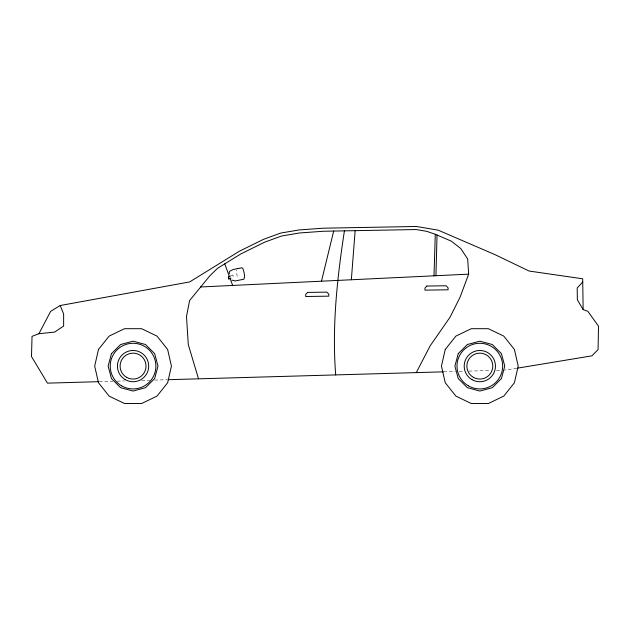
<?xml version="1.0" encoding="UTF-8"?>
<svg xmlns="http://www.w3.org/2000/svg" width="630" height="630" viewBox="0 0 630 630"><rect width="100%" height="100%" fill="white"/><g stroke="black" fill="none" stroke-linecap="round" stroke-linejoin="round"><path stroke-width="0.47" stroke-dasharray="3.15 2.36" d="M231.368 275.656L232.895 274.971L233.289 277.058L231.722 277.736M516.797 368.282L504.339 370.093M99.217 381.662L112.841 381.276M117.219 381.15L124.527 380.945M141.781 380.449L149.838 380.221M154.704 380.079L167.367 379.717M443.74 371.826L455.474 371.495M459.136 371.385L464.271 371.243M468.964 371.109L490.668 370.487M496.472 370.322L500.44 370.212M237.171 276.365L236.329 269.947"/><path stroke-width="0.94" d="M435.936 275.719L437.039 235.022M434.015 275.806L435.267 234.266L426.683 231.328L416.084 229.541L323.442 231.249L299.423 232.982L281.468 236.037L264.624 242.188L240.778 253.961L217.531 268.317L209.688 275.956L189.606 300.557L186.496 316.551L188.275 344.547L198.505 378.827M351.343 279.767L355.139 230.714M344.421 230.879L344.011 233.517C336.916 280.303 331.963 327.584 335.703 374.913M321.481 281.193L333.703 231.037M435.267 234.266L451.34 241.156L460.782 248.551L467.673 259.009L468.665 274.152L460.05 297.21L450.088 317.126L430.164 345.815L416.272 372.613M98.548 381.685L47.455 383.142L31.5 356.556L32.035 336.357L38.95 333.695L50.644 311.362L60.22 305.518L189.685 281.925L239.298 251.283L263.419 239.376L280.681 233.068L299.061 229.942L323.308 228.194L416.312 226.477L438.149 230.155L495.046 254.662L529.113 271.042L582.695 278.799L583.136 309.582L587.869 311.315L598.5 326.198L598.075 349.587L591.94 355.832L517.655 368.125M582.734 281.957L577.182 288.02L577.348 299.793L583.136 309.582M228.304 277.035L230.596 276.003M230.934 278.074L228.588 279.098L228.399 277.72M237.959 268.451L233.116 269.545L229.911 271.152L229.304 272.002L229.383 273.759M237.809 268.671L241.841 267.758L242.857 268.467C243.952 271.829 245.251 275.712 243.968 279.177L235.242 280.964L231.95 280.114M38.95 333.695L54.558 332.128L63.63 326.057L63.63 314.016L60.22 305.518M200.513 286.981L468.665 274.152M168.304 379.693L443.418 371.834M228.651 276.877L229.155 278.846M224.752 263.852L229.367 276.452M230.029 278.247L232.667 285.445M98.485 349.453L94.681 366.109L98.485 382.757L109.132 396.113L124.519 403.523L141.6 403.523L156.988 396.113L167.635 382.757L171.439 366.109L167.635 349.453L156.988 336.105L141.6 328.695L124.519 328.695L109.132 336.105L98.485 349.453M445.252 349.453L441.449 366.109L445.252 382.757L455.899 396.113L471.287 403.523L488.368 403.523L503.756 396.113L514.403 382.757L518.207 366.109L514.403 349.453L503.756 336.105L488.368 328.695L471.287 328.695L455.899 336.105L445.252 349.453M111.471 353.643L108.132 366.109L111.471 378.575L120.598 387.702L133.064 391.041L145.53 387.702L154.649 378.575L157.996 366.109L154.649 353.643L145.53 344.516L133.064 341.176L120.598 344.516L111.471 353.643M458.238 353.643L454.899 366.109L458.238 378.575L467.365 387.702L479.832 391.041L492.298 387.702L501.417 378.575L504.764 366.109L501.417 353.643L492.298 344.516L479.832 341.176L467.365 344.516L458.238 353.643M307.59 292.407L305.692 294.462L305.715 296.494L328.821 296.163L328.797 294.131L326.844 292.131L307.59 292.407M426.856 286.044L424.959 288.107L424.982 290.139L448.087 289.808L448.064 287.776L446.111 285.768L426.856 286.044M468.413 385.875A22.822 22.822 0 0 0 502.653 366.109A22.822 22.822 0 0 0 468.413 346.342A22.822 22.822 0 0 0 468.413 385.875M472.012 379.646A15.632 15.632 0 0 0 495.463 366.109A15.632 15.632 0 0 0 472.012 352.572A15.632 15.632 0 0 0 472.012 379.646M473.351 377.331A12.962 12.962 0 0 0 492.786 366.109A12.962 12.962 0 0 0 473.351 354.879A12.962 12.962 0 0 0 473.351 377.331M121.645 385.875A22.822 22.822 0 0 0 155.886 366.109A22.822 22.822 0 0 0 121.645 346.342A22.822 22.822 0 0 0 121.645 385.875M125.244 379.646A15.632 15.632 0 0 0 148.696 366.109A15.632 15.632 0 0 0 125.244 352.572A15.632 15.632 0 0 0 125.244 379.646M126.583 377.331A12.962 12.962 0 0 0 146.018 366.109A12.962 12.962 0 0 0 126.583 354.879A12.962 12.962 0 0 0 126.583 377.331"/></g></svg>
